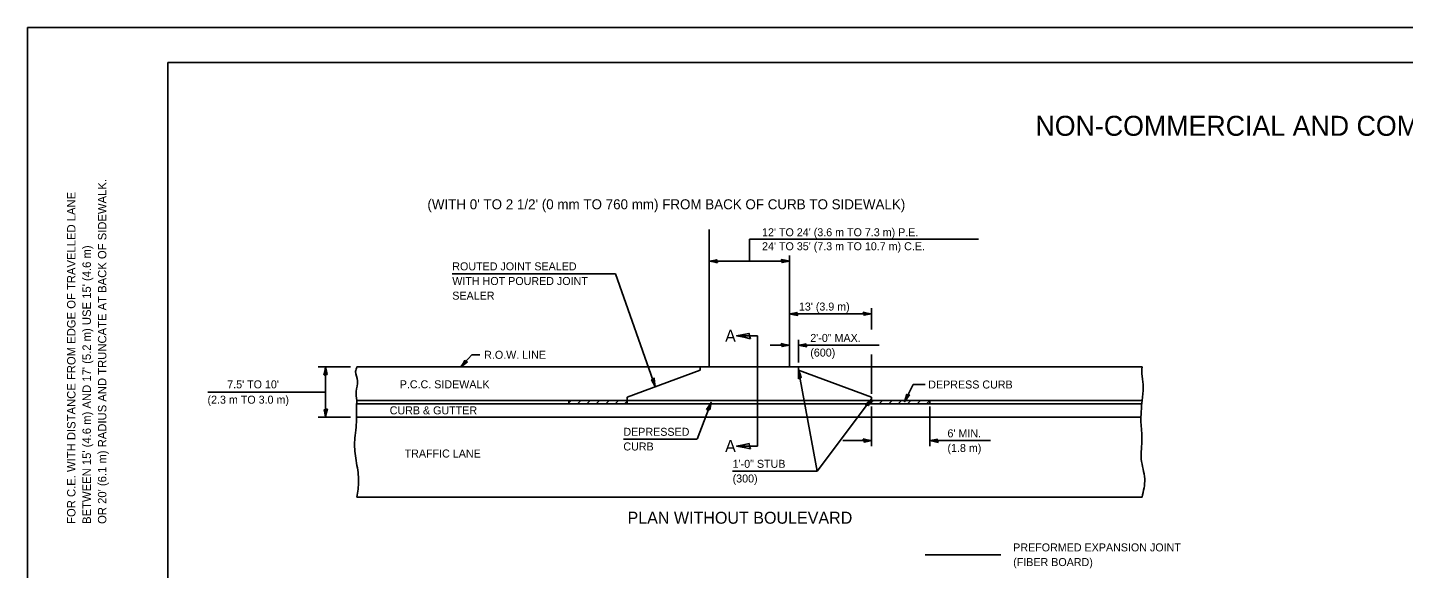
# Model space of a CAD drawing. Extents: x 99013 to 99693, y 99882 to 100334.
# Drawn here: x 99013.3 to 99405.3, y 100179.9 to 100334.2 of the extents above; entities that cross this region are included whole.
import ezdxf

# ---------------------------------------------------------------- set-up
doc = ezdxf.new("R2010")
doc.units = 0
for name, color, linetype in [('Design_EX_Roadway Dimensions', 7, 'Continuous'), ('Design_PR_Roadway Dimensions', 7, 'Continuous'), ('Design_PR_Roadway Notes', 7, 'Continuous'), ('Level 14', 7, 'Continuous'), ('Level 29', 7, 'Continuous'), ('Level 43', 7, 'Continuous'), ('Level 63', 7, 'Continuous'), ('Removal_Items', 7, 'Continuous'), ('Sheets_50 Reference Boundary', 7, 'Continuous'), ('Sheets_General Details', 7, 'Continuous'), ('Sheets_Printer Plotting Border', 7, 'Continuous')]:
    doc.layers.add(name, color=color, linetype=linetype)

msp = doc.modelspace()

# ---------------------------------------------------------------- linework, layer by layer
at = {"layer": 'Design_PR_Roadway Notes'}
for p, q in [((99134.3, 100263.99), (99180.83, 100263.99)), ((99180.83, 100263.99), (99192.12, 100231.84)), ((99221.26, 100246.28), (99215.29, 100246.28)), ((99221.26, 100214.85), (99221.26, 100246.28)), ((99139.84, 100240.86), (99136.72, 100237.38)), ((99142.16, 100240.86), (99139.84, 100240.86)), ((99265.62, 100232.39), (99263.1, 100227.49)), ((99268.98, 100232.39), (99265.62, 100232.39)), ((99204.02, 100216.81), (99208.04, 100227.3)), ((99183.04, 100216.81), (99204.01, 100216.81)), ((99221.26, 100214.85), (99215.29, 100214.85))]:
    msp.add_line(p, q, dxfattribs=at)
for points in [[(99219.28, 100245.45), (99218.95, 100246.22), (99218.83, 100246.95), (99217.28, 100246.63), (99215.29, 100246.28), (99217.41, 100245.9)], [(99138.67, 100238.82), (99138.21, 100238.98), (99137.83, 100239.21), (99137.36, 100238.4), (99136.72, 100237.38), (99137.74, 100238.17)], [(99191.81, 100234.25), (99191.44, 100233.91), (99191.05, 100233.7), (99191.54, 100232.89), (99192.12, 100231.84), (99191.92, 100233.11)], [(99264.63, 100229.37), (99264.13, 100229.41), (99263.71, 100229.54), (99263.46, 100228.64), (99263.1, 100227.49), (99263.88, 100228.51)], [(99206.73, 100225.26), (99207.22, 100225.28), (99207.66, 100225.19), (99207.81, 100226.12), (99208.04, 100227.3), (99207.37, 100226.2)], [(99219.28, 100214.02), (99218.95, 100214.78), (99218.83, 100215.52), (99217.28, 100215.2), (99215.29, 100214.85), (99217.41, 100214.46)]]:
    msp.add_lwpolyline(points, close=True, dxfattribs=at)
at = {"layer": 'Level 14'}
for p, q in [((99207.52, 100237.38), (99230.37, 100237.38)), ((99184.15, 100227.86), (99253.74, 100227.86)), ((99269.04, 100183.85), (99290.52, 100183.85))]:
    msp.add_line(p, q, dxfattribs=at)
at = {"layer": 'Level 29'}
for p, q in [((99207.52, 100237.38), (99207.52, 100276.57)), ((99230.37, 100237.38), (99230.37, 100269.15)), ((99107.09, 100237.38), (99330.79, 100237.38)), ((99204.93, 100236.43), (99204.93, 100237.38)), ((99232.96, 100236.43), (99232.96, 100237.38)), ((99184.15, 100228.81), (99204.93, 100236.43)), ((99253.74, 100228.81), (99232.96, 100236.43)), ((99107.09, 100227.86), (99184.15, 100227.86)), ((99107.09, 100226.91), (99184.15, 100226.91)), ((99167.54, 100226.91), (99167.54, 100227.86)), ((99178.96, 100226.91), (99258.92, 100226.91)), ((99184.15, 100228.81), (99184.15, 100227.86)), ((99184.15, 100226.91), (99184.15, 100227.86)), ((99253.74, 100228.81), (99253.74, 100227.86)), ((99253.74, 100226.91), (99253.74, 100227.86)), ((99253.74, 100227.86), (99330.79, 100227.86)), ((99253.74, 100226.91), (99330.79, 100226.91)), ((99270.35, 100226.91), (99270.35, 100227.86)), ((99107.09, 100223.1), (99330.56, 100223.1)), ((99107.09, 100200.26), (99330.79, 100200.26))]:
    msp.add_line(p, q, dxfattribs=at)
for points in [[(99107.09, 100227.86), (99106.9, 100230.36), (99107.34, 100233.43), (99106.77, 100236.06), (99107.09, 100237.38)], [(99330.79, 100227.86), (99331.14, 100231.57), (99330.79, 100234.73), (99330.79, 100237.38)], [(99107.09, 100200.26), (99107.47, 100202.55), (99107.47, 100207.29), (99106.6, 100212.72), (99106.6, 100217.81), (99106.95, 100220.97), (99107.04, 100225.79), (99107.09, 100227.86)], [(99330.79, 100200.26), (99331.54, 100205.49), (99330.57, 100211.1), (99330.75, 100216.89), (99330.49, 100221.54), (99330.79, 100227.86)]]:
    msp.add_spline(points, degree=3, dxfattribs=at)
at = {"layer": 'Level 43'}
for p, q in [((99218.94, 100267.57), (99218.94, 100273.81)), ((99218.94, 100273.81), (99284.18, 100273.81)), ((99207.52, 100267.57), (99230.37, 100267.57)), ((99253.74, 100248.07), (99253.74, 100254.14)), ((99253.74, 100252.52), (99230.37, 100252.52)), ((99232.96, 100238.65), (99232.96, 100245.08)), ((99224.85, 100243.58), (99230.37, 100243.58)), ((99232.96, 100243.58), (99255.91, 100243.58)), ((99253.74, 100229.76), (99253.74, 100240.96)), ((99105.26, 100237.38), (99096.13, 100237.38)), ((99098.22, 100223.1), (99098.22, 100237.38)), ((99098.22, 100230.24), (99064.63, 100230.24)), ((99238.23, 100207.68), (99253.74, 100228.34)), ((99253.74, 100226.09), (99253.74, 100214.84)), ((99270.35, 100226.09), (99270.35, 100214.84)), ((99105.26, 100223.1), (99096.13, 100223.1)), ((99245.54, 100216.38), (99253.74, 100216.38)), ((99270.35, 100216.38), (99287.58, 100216.38))]:
    msp.add_line(p, q, dxfattribs=at)
for points in [[(99209.89, 100267.07), (99209.7, 100267.53), (99209.62, 100267.97), (99208.71, 100267.77), (99207.52, 100267.57), (99208.78, 100267.34)], [(99227.99, 100268.07), (99228.18, 100267.61), (99228.26, 100267.17), (99229.18, 100267.36), (99230.37, 100267.57), (99229.1, 100267.8)], [(99232.74, 100252.03), (99232.55, 100252.48), (99232.47, 100252.92), (99231.55, 100252.73), (99230.37, 100252.52), (99231.63, 100252.29)], [(99251.36, 100253.02), (99251.55, 100252.56), (99251.63, 100252.13), (99252.55, 100252.32), (99253.74, 100252.52), (99252.47, 100252.75)], [(99227.99, 100244.08), (99228.18, 100243.63), (99228.26, 100243.19), (99229.18, 100243.38), (99230.37, 100243.58), (99229.1, 100243.82)], [(99235.33, 100243.09), (99235.14, 100243.54), (99235.06, 100243.98), (99234.14, 100243.79), (99232.96, 100243.58), (99234.22, 100243.35)], [(99097.72, 100235.01), (99098.18, 100235.2), (99098.62, 100235.27), (99098.43, 100236.19), (99098.22, 100237.38), (99097.99, 100236.11)], [(99232.88, 100234.01), (99233.29, 100234.28), (99233.71, 100234.43), (99233.37, 100235.3), (99232.96, 100236.43), (99232.95, 100235.14)], [(99098.72, 100225.48), (99098.26, 100225.28), (99097.82, 100225.21), (99098.01, 100224.29), (99098.22, 100223.1), (99098.45, 100224.37)], [(99251.95, 100226.69), (99252.44, 100226.58), (99252.84, 100226.39), (99253.21, 100227.25), (99253.74, 100228.34), (99252.81, 100227.44)], [(99251.36, 100216.87), (99251.55, 100216.42), (99251.63, 100215.98), (99252.55, 100216.17), (99253.74, 100216.38), (99252.47, 100216.61)], [(99272.72, 100215.88), (99272.53, 100216.34), (99272.45, 100216.77), (99271.53, 100216.58), (99270.35, 100216.38), (99271.61, 100216.15)]]:
    msp.add_lwpolyline(points, close=True, dxfattribs=at)
for points in [[(99238.23, 100207.68), (99232.96, 100236.43)], [(99214.16, 100207.68), (99238.23, 100207.68)]]:
    msp.add_lwpolyline(points, dxfattribs=at)
at = {"layer": 'Removal_Items'}
for points in [[(99167.54, 100227.2), (99168.2, 100227.86)], [(99167.54, 100227.2), (99168.2, 100227.86)], [(99169.94, 100226.91), (99170.89, 100227.86)], [(99172.63, 100226.91), (99173.58, 100227.86)], [(99175.32, 100226.91), (99176.28, 100227.86)], [(99178.02, 100226.91), (99178.97, 100227.86)], [(99180.71, 100226.91), (99181.66, 100227.86)], [(99183.4, 100226.91), (99184.15, 100227.66)], [(99253.74, 100227.4), (99254.19, 100227.86)], [(99255.94, 100226.91), (99256.89, 100227.86)], [(99258.63, 100226.91), (99259.58, 100227.86)], [(99261.32, 100226.91), (99262.27, 100227.86)], [(99264.02, 100226.91), (99264.97, 100227.86)], [(99266.71, 100226.91), (99267.66, 100227.86)], [(99269.4, 100226.91), (99270.35, 100227.86)]]:
    msp.add_lwpolyline(points, dxfattribs=at)
at = {"layer": 'Sheets_50 Reference Boundary'}
msp.add_lwpolyline([(99053.3, 100324.18), (99683.3, 100324.18), (99683.3, 99924.18), (99053.3, 99924.18)], close=True, dxfattribs=at)
at = {"layer": 'Sheets_General Details'}
for p, q in [((99013.3, 100334.18), (99013.3, 99894.18)), ((99693.3, 100334.18), (99013.3, 100334.18))]:
    msp.add_line(p, q, dxfattribs=at)
msp.add_lwpolyline([(99053.3, 100324.18), (99683.3, 100324.18), (99683.3, 99904.18), (99053.3, 99904.18)], close=True, dxfattribs=at)
at = {"layer": 'Sheets_Printer Plotting Border'}
msp.add_lwpolyline([(99013.3, 99894.18), (99693.3, 99894.18), (99693.3, 100334.18), (99013.3, 100334.18)], close=True, dxfattribs=at)

# ---------------------------------------------------------------- texts
at = {"layer": 'Design_EX_Roadway Dimensions'}
for s, height, p in [('NON-COMMERCIAL AND COMMERCIAL URBAN', 5.7, (99300.42, 100303.3)), ("(WITH 0' TO 2 1/2' (0 mm TO 760 mm) FROM BACK OF CURB TO SIDEWALK)", 2.85, (99127.21, 100282.35))]:
    msp.add_text(s, height=height, dxfattribs=at).set_placement(p)
at = {"layer": 'Design_PR_Roadway Dimensions'}
for s, p in [("12' TO 24' (3.6 m TO 7.3 m) P.E.", (99222.54, 100274.66)), ("24' TO 35' (7.3 m TO 10.7 m) C.E.", (99222.54, 100270.67)), ("13' (3.9 m)", (99233.03, 100253.47)), ('2\'-0" MAX.', (99236.28, 100244.53)), ('(600)', (99236.28, 100240.35)), ("7.5' TO 10'", (99070.19, 100231.29)), ('(2.3 m TO 3.0 m)', (99064.57, 100226.92)), ("6' MIN.", (99275.36, 100217.33)), ('(1.8 m)', (99275.36, 100213.15)), ('1\'-0" STUB', (99214.16, 100208.63)), ('(300)', (99214.16, 100204.45))]:
    msp.add_text(s, height=2.28, dxfattribs=at).set_placement(p)
at = {"layer": 'Design_PR_Roadway Notes'}
for s, height, p in [('ROUTED JOINT SEALED', 2.28, (99134.3, 100264.94)), ('WITH HOT POURED JOINT', 2.28, (99134.3, 100260.76)), ('SEALER', 2.28, (99134.3, 100256.58)), ('A', 3.42, (99212.02, 100244.57)), ('R.O.W. LINE', 2.28, (99143.38, 100239.72)), ('P.C.C. SIDEWALK', 2.28, (99119.33, 100231.31)), ('DEPRESS CURB', 2.28, (99269.88, 100231.25)), ('CURB & GUTTER', 2.28, (99116.47, 100223.88)), ('DEPRESSED', 2.28, (99183.04, 100217.76)), ('TRAFFIC LANE', 2.28, (99120.73, 100211.57)), ('CURB', 2.28, (99183.04, 100213.58)), ('A', 3.42, (99212.02, 100213.14)), ('PLAN WITHOUT BOULEVARD', 3.42, (99184.22, 100192.69)), ('PREFORMED EXPANSION JOINT', 2.28, (99294.08, 100184.8)), ('(FIBER BOARD)', 2.28, (99294.08, 100180.62))]:
    msp.add_text(s, height=height, dxfattribs=at).set_placement(p)
at = {"layer": 'Level 63'}
for s, p in [("OR 20' (6.1 m) RADIUS AND TRUNCATE AT BACK OF SIDEWALK.", (99035.76, 100192.64)), ('FOR C.E. WITH DISTANCE FROM EDGE OF TRAVELLED LANE', (99026.96, 100192.64)), ("BETWEEN 15' (4.6 m) AND 17' (5.2 m) USE 15' (4.6 m)", (99031.36, 100192.64))]:
    msp.add_text(s, height=2.4, rotation=90, dxfattribs=at).set_placement(p)

doc.saveas('drawing.dxf')
